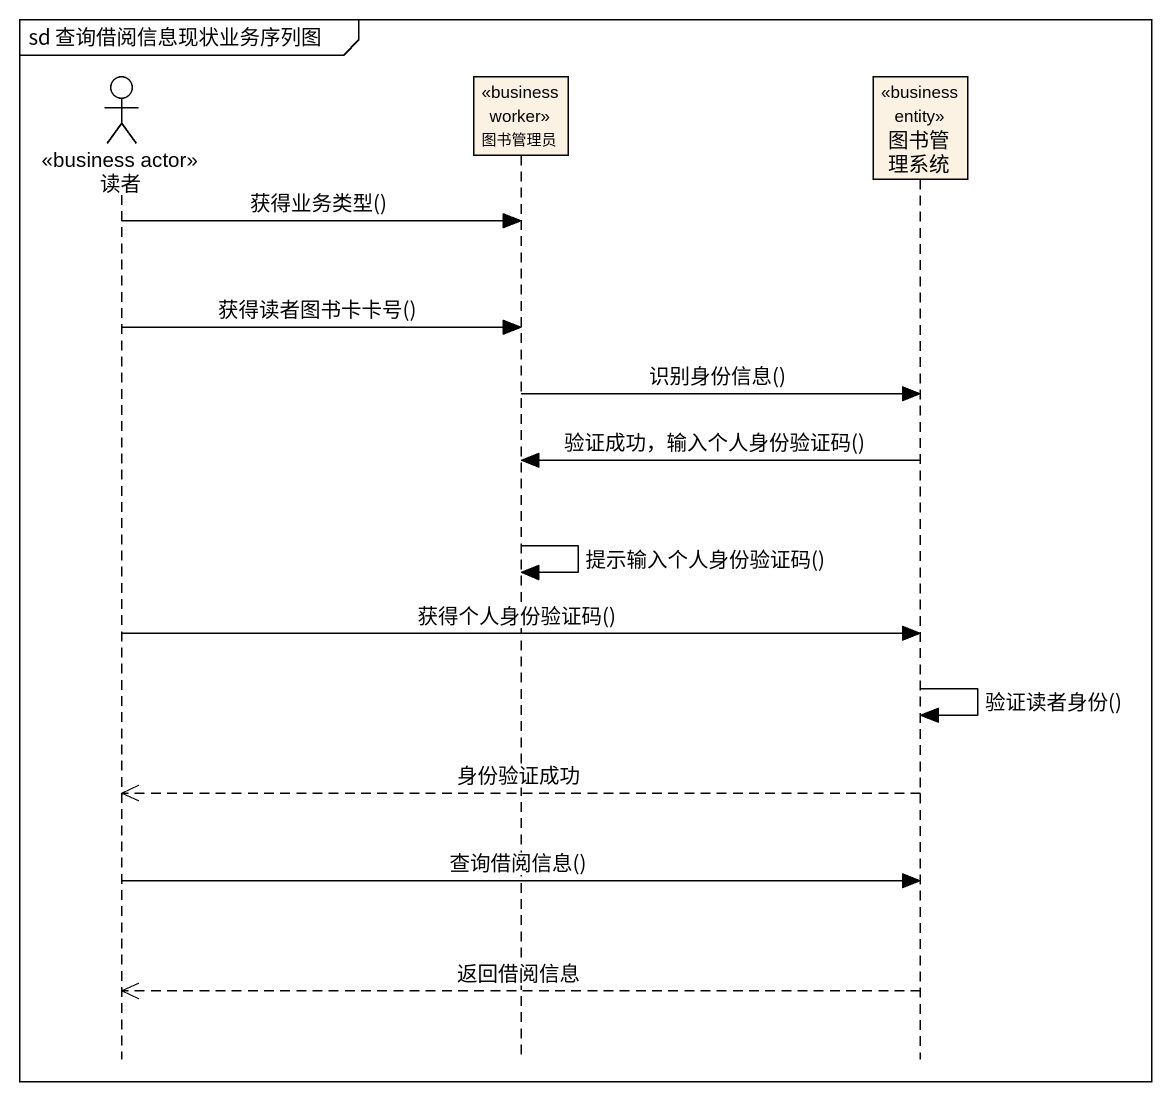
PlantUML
@startuml
mainframe sd 查询借阅信息现状业务序列图
hide footbox
actor 读者 <<business actor>>
participant 图书管理员 <<business worker>>
participant 图书管理系统 <<business entity>>

读者 -> 图书管理员 : 获得业务类型()
读者 -> 图书管理员 : 获得读者图书卡卡号()
图书管理员 -> 图书管理系统 : 识别身份信息()
图书管理系统 -> 图书管理员 : 验证成功，输入个人身份验证码()
图书管理员 -> 图书管理员 : 提示输入个人身份验证码()
读者 -> 图书管理系统 : 获得个人身份验证码()
图书管理系统 -> 图书管理系统 : 验证读者身份()
图书管理系统 -->> 读者 : 身份验证成功
读者 -> 图书管理系统 : 查询借阅信息()
图书管理系统 -->> 读者 : 返回借阅信息
@enduml
